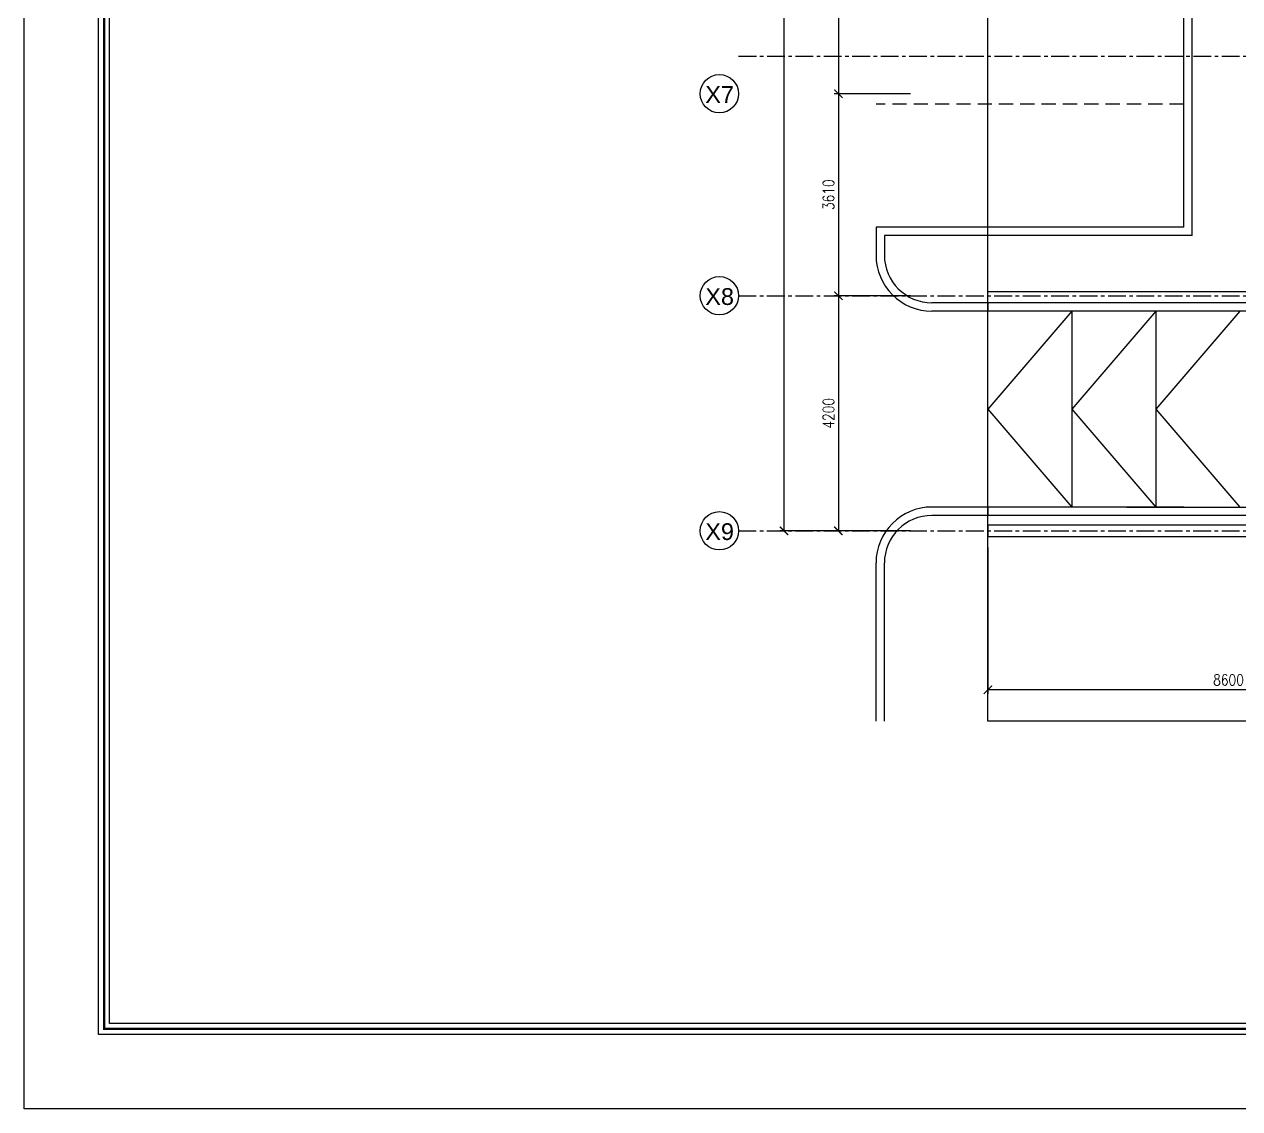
# Model space of a CAD drawing. Header units: millimetres. Extents: x -1288794 to 2153086, y -2701644 to -1335282.
# Drawn here: x 826345 to 848067, y -1519494 to -1500119 of the extents above; entities that cross this region are included whole.
import ezdxf
from ezdxf.enums import TextEntityAlignment as Align

# ---------------------------------------------------------------- set-up
doc = ezdxf.new("R2010")
doc.units = ezdxf.units.MM
doc.header["$LTSCALE"] = 100
doc.header["$PDMODE"] = 34
doc.linetypes.add('CENTER', pattern=[50.8, 31.75, -6.35, 6.35, -6.35])
doc.linetypes.add('DASHED', pattern=[19.05, 12.7, -6.35])
for name, color, linetype in [('A-ANNO-DIMS', 1, 'Continuous'), ('A-ANNO-SYMB', 33, 'Continuous'), ('A-ANNO-TEXT', 8, 'Continuous'), ('A-AREA', 8, 'CENTER'), ('A-GRID', 253, 'CENTER'), ('HATCH', 251, 'Continuous'), ('L-WALK', 8, 'Continuous'), ('LOGO LINE', 7, 'Continuous'), ('LOGO1LINE', 7, 'Continuous')]:
    doc.layers.add(name, color=color, linetype=linetype)
doc.styles.add('ROMANS', font='romans.shx', dxfattribs={"width": 0.8})
doc.styles.add('SANSSERIF', font='sas_____.pfb')
doc.dimstyles.new('100 of DIM2', dxfattribs={"dimscale": 0, "dimtxt": 200, "dimasz": 150, "dimexe": 75, "dimexo": 200, "dimgap": 75, "dimtad": 1, "dimdec": 0, "dimrnd": 5, "dimzin": 0, "dimdsep": 46, "dimtxsty": 'ROMANS', "dimblk": 'ARCHTICK', "dimcen": 100, "dimclrd": 94, "dimclre": 94, "dimclrt": 2, "dimadec": 0, "dimazin": 0, "dimtfac": 1, "dimtdec": 0, "dimtofl": 0, "dimtmove": 2, "dimatfit": 3, "dimldrblk": 'OPEN90', "dimfxl": 75, "dimtolj": 1, "dimtzin": 0, "dimarcsym": 0})

# ---------------------------------------------------------------- blocks, each defined once
blk = doc.blocks.new('_ArchTick')
at = {"color": 0, "linetype": 'ByBlock', "const_width": 0.15}
blk.add_lwpolyline([(-0.5, -0.5), (0.5, 0.5)], dxfattribs=at)
blk = doc.blocks.new('*D535')
at = {"layer": 'A-ANNO-DIMS', "color": 94, "lineweight": -2, "ltscale": 3, "transparency": 16777216}
for p, q in [((842077, -1473969), (839847, -1473969)), ((839922, -1473969), (839922, -1509169)), ((842077, -1509169), (839847, -1509169))]:
    blk.add_line(p, q, dxfattribs=at)
at = {"layer": 'Defpoints', "color": 0, "ltscale": 3, "transparency": 16777216}
for p in [(842277, -1473969), (839922, -1509169), (842277, -1509169)]:
    blk.add_point(p, dxfattribs=at)
at = {"layer": 'A-ANNO-DIMS', "color": 94, "lineweight": -2, "ltscale": 3, "transparency": 16777216, "xscale": 150, "yscale": 150, "zscale": 150}
for p, rotation in [((839922, -1473969), 90), ((839922, -1509169), 270)]:
    blk.add_blockref('_ArchTick', p, dxfattribs=dict(at, rotation=rotation))
at = {"layer": 'A-ANNO-DIMS', "color": 2, "ltscale": 3, "transparency": 16777216, "insert": (839747, -1491569), "char_height": 200, "attachment_point": 5, "rotation": 90, "style": 'ROMANS'}
blk.add_mtext('\\A1;35200', dxfattribs=at)
blk = doc.blocks.new('_Open90')
at = {"color": 0, "linetype": 'ByBlock', "lineweight": -2}
for p, q in [((0, 0), (-1, 0)), ((-0.5, 0.5), (0, 0)), ((0, 0), (-0.5, -0.5))]:
    blk.add_line(p, q, dxfattribs=at)
blk = doc.blocks.new('*D541')
at = {"layer": 'A-ANNO-DIMS', "color": 94, "lineweight": -2, "ltscale": 3, "transparency": 16777216}
for p, q in [((842186, -1495369), (840819, -1495369)), ((840894, -1495369), (840894, -1501359)), ((842186, -1501359), (840819, -1501359))]:
    blk.add_line(p, q, dxfattribs=at)
at = {"layer": 'Defpoints', "color": 0, "ltscale": 3, "transparency": 16777216}
for p in [(842386, -1495369), (840894, -1501359), (842386, -1501359)]:
    blk.add_point(p, dxfattribs=at)
at = {"layer": 'A-ANNO-DIMS', "color": 94, "lineweight": -2, "ltscale": 3, "transparency": 16777216, "xscale": 150, "yscale": 150, "zscale": 150}
for p, rotation in [((840894, -1495369), 90), ((840894, -1501359), 270)]:
    blk.add_blockref('_ArchTick', p, dxfattribs=dict(at, rotation=rotation))
at = {"layer": 'A-ANNO-DIMS', "color": 2, "ltscale": 3, "transparency": 16777216, "insert": (840719, -1498364), "char_height": 200, "attachment_point": 5, "rotation": 90, "style": 'ROMANS'}
blk.add_mtext('\\A1;5990', dxfattribs=at)
blk = doc.blocks.new('*D542')
at = {"layer": 'A-ANNO-DIMS', "color": 94, "lineweight": -2, "ltscale": 3, "transparency": 16777216}
for p, q in [((842186, -1501359), (840819, -1501359)), ((840894, -1501359), (840894, -1504969)), ((842186, -1504969), (840819, -1504969))]:
    blk.add_line(p, q, dxfattribs=at)
at = {"layer": 'Defpoints', "color": 0, "ltscale": 3, "transparency": 16777216}
for p in [(842386, -1501359), (840894, -1504969), (842386, -1504969)]:
    blk.add_point(p, dxfattribs=at)
at = {"layer": 'A-ANNO-DIMS', "color": 94, "lineweight": -2, "ltscale": 3, "transparency": 16777216, "xscale": 150, "yscale": 150, "zscale": 150}
for p, rotation in [((840894, -1501359), 90), ((840894, -1504969), 270)]:
    blk.add_blockref('_ArchTick', p, dxfattribs=dict(at, rotation=rotation))
at = {"layer": 'A-ANNO-DIMS', "color": 2, "ltscale": 3, "transparency": 16777216, "insert": (840719, -1503164), "char_height": 200, "attachment_point": 5, "rotation": 90, "style": 'ROMANS'}
blk.add_mtext('\\A1;3610', dxfattribs=at)
blk = doc.blocks.new('*D543')
at = {"layer": 'A-ANNO-DIMS', "color": 94, "lineweight": -2, "ltscale": 3, "transparency": 16777216}
for p, q in [((842186, -1504969), (840819, -1504969)), ((840894, -1504969), (840894, -1509169)), ((842186, -1509169), (840819, -1509169))]:
    blk.add_line(p, q, dxfattribs=at)
at = {"layer": 'Defpoints', "color": 0, "ltscale": 3, "transparency": 16777216}
for p in [(842386, -1504969), (840894, -1509169), (842386, -1509169)]:
    blk.add_point(p, dxfattribs=at)
at = {"layer": 'A-ANNO-DIMS', "color": 94, "lineweight": -2, "ltscale": 3, "transparency": 16777216, "xscale": 150, "yscale": 150, "zscale": 150}
for p, rotation in [((840894, -1504969), 90), ((840894, -1509169), 270)]:
    blk.add_blockref('_ArchTick', p, dxfattribs=dict(at, rotation=rotation))
at = {"layer": 'A-ANNO-DIMS', "color": 2, "ltscale": 3, "transparency": 16777216, "insert": (840719, -1507069), "char_height": 200, "attachment_point": 5, "rotation": 90, "style": 'ROMANS'}
blk.add_mtext('\\A1;4200', dxfattribs=at)
blk = doc.blocks.new('*D551')
at = {"layer": 'A-ANNO-DIMS', "color": 94, "linetype": 'Continuous', "lineweight": -2, "ltscale": 3, "transparency": 16777216}
for p, q in [((843567, -1509469), (843567, -1512083)), ((852167, -1509469), (852167, -1512083)), ((852167, -1512008), (843567, -1512008))]:
    blk.add_line(p, q, dxfattribs=at)
at = {"layer": 'Defpoints', "color": 0, "linetype": 'Continuous', "ltscale": 3, "transparency": 16777216}
for p in [(843567, -1509269), (852167, -1509269), (843567, -1512008)]:
    blk.add_point(p, dxfattribs=at)
at = {"layer": 'A-ANNO-DIMS', "color": 94, "linetype": 'Continuous', "lineweight": -2, "ltscale": 3, "transparency": 16777216, "xscale": 150, "yscale": 150, "zscale": 150, "rotation": 180}
blk.add_blockref('_ArchTick', (843567, -1512008), dxfattribs=at)
at = {"layer": 'A-ANNO-DIMS', "color": 94, "linetype": 'Continuous', "lineweight": -2, "ltscale": 3, "transparency": 16777216, "xscale": 150, "yscale": 150, "zscale": 150}
blk.add_blockref('_ArchTick', (852167, -1512008), dxfattribs=at)
at = {"layer": 'A-ANNO-DIMS', "color": 2, "linetype": 'Continuous', "ltscale": 3, "transparency": 16777216, "insert": (847867, -1511833), "char_height": 200, "attachment_point": 5, "style": 'ROMANS'}
blk.add_mtext('\\A1;8600', dxfattribs=at)

msp = doc.modelspace()

# ---------------------------------------------------------------- linework, layer by layer
at = {"layer": 'A-ANNO-SYMB', "ltscale": 3}
for centre in [(838767.5, -1501358.6), (838767.5, -1504968.6), (838767.5, -1509168.6)]:
    msp.add_circle(centre, 342.2, dxfattribs=at)
at = {"layer": 'A-AREA', "ltscale": 15}
for p, q in [((843566.9, -1512568.6), (843566.9, -1472568.6)), ((878666.9, -1512568.6), (843566.9, -1512568.6))]:
    msp.add_line(p, q, dxfattribs=at)
at = {"layer": 'A-AREA', "linetype": 'Continuous', "ltscale": 3}
for p, q in [((843566.9, -1505093.6), (843566.9, -1504893.6)), ((843566.9, -1504893.6), (850866.9, -1504893.6)), ((850866.9, -1505093.6), (843566.9, -1505093.6)), ((849566.9, -1509068.6), (843566.9, -1509068.6)), ((843566.9, -1509068.6), (843566.9, -1509268.6)), ((843566.9, -1509268.6), (852166.9, -1509268.6))]:
    msp.add_line(p, q, dxfattribs=at)
at = {"layer": 'A-GRID', "ltscale": 0.1}
for p, q in [((839111.1, -1500687.6), (882650.7, -1500687.6)), ((839109.7, -1504968.6), (882649.2, -1504968.6)), ((839109.7, -1509168.6), (882649.2, -1509168.6))]:
    msp.add_line(p, q, dxfattribs=at)
at = {"layer": 'HATCH', "ltscale": 3}
for p, q in [((845066.9, -1505243.6), (845066.9, -1508743.6)), ((846566.9, -1505243.6), (846566.9, -1508743.6))]:
    msp.add_line(p, q, dxfattribs=at)
for points in [[(845066.9, -1505243.6), (843566.9, -1506993.6), (845066.9, -1508743.6)], [(846566.9, -1505243.6), (845066.9, -1506993.6), (846566.9, -1508743.6)], [(848066.9, -1505243.6), (846566.9, -1506993.6), (848066.9, -1508743.6)]]:
    msp.add_lwpolyline(points, dxfattribs=at)
at = {"layer": 'L-WALK', "ltscale": 15}
for p, q in [((847216.9, -1503893.6), (847216.9, -1476394.7)), ((847066.9, -1503743.6), (847066.9, -1476544.7)), ((841566.9, -1503743.6), (841566.9, -1504243.6)), ((841716.9, -1503893.6), (841716.9, -1504243.6)), ((841566.9, -1512568.6), (841566.9, -1509743.6)), ((841716.9, -1512568.6), (841716.9, -1509743.6)), ((841566.9, -1512568.6), (841566.9, -1512544.7)), ((841716.9, -1512568.6), (841716.9, -1512544.7))]:
    msp.add_line(p, q, dxfattribs=at)
at = {"layer": 'L-WALK', "linetype": 'DASHED', "ltscale": 0.2}
msp.add_line((847066.9, -1501544.7), (841566.9, -1501544.7), dxfattribs=at)
at = {"layer": 'L-WALK', "ltscale": 3}
for p, q in [((847066.9, -1503743.6), (841566.9, -1503743.6)), ((847216.9, -1503893.6), (841716.9, -1503893.6)), ((850866.9, -1505093.6), (842566.9, -1505093.6)), ((843566.9, -1505093.6), (843566.9, -1505243.6)), ((852166.9, -1505243.6), (842566.9, -1505243.6)), ((847066.9, -1508743.6), (842566.9, -1508743.6)), ((843566.9, -1508743.6), (843566.9, -1508893.6)), ((846047.2, -1508743.6), (852166.9, -1508743.6)), ((852166.9, -1508893.6), (842566.9, -1508893.6))]:
    msp.add_line(p, q, dxfattribs=at)
at = {"layer": 'L-WALK', "ltscale": 15}
for centre, radius, start, end in [((842566.9, -1504243.6), 1000, 180, 270), ((842566.9, -1504243.6), 850, 180, 270), ((842566.9, -1509743.6), 1000, 90, 180), ((842566.9, -1509743.6), 850, 90, 180)]:
    msp.add_arc(centre, radius, start, end, dxfattribs=at)
at = {"layer": 'LOGO LINE'}
msp.add_lwpolyline([(905103, -1519493.9), (826345, -1519493.9), (826345, -1463806.4), (905103, -1463806.4)], close=True, dxfattribs=at)
at = {"layer": 'LOGO1LINE'}
for points in [[(903777.1, -1518168), (827670.9, -1518168), (827670.9, -1465132.3), (903777.1, -1465132.3)], [(893468.4, -1517969.1), (827869.8, -1517969.1), (827869.8, -1465331.1), (893468.4, -1465331.1)]]:
    msp.add_lwpolyline(points, close=True, dxfattribs=at)
at = {"layer": 'LOGO1LINE', "const_width": 39.8}
msp.add_lwpolyline([(903677.7, -1518068.5), (827770.3, -1518068.5), (827770.3, -1465231.7), (903677.7, -1465231.7)], close=True, dxfattribs=at)

# ---------------------------------------------------------------- texts
at = {"layer": 'A-ANNO-TEXT', "style": 'SANSSERIF'}
for s, p in [('X7', (838772.1, -1501523.2)), ('X8', (838772.1, -1505133.2)), ('X9', (838772.1, -1509333.2))]:
    msp.add_text(s, height=300, dxfattribs=at).set_placement(p, align=Align.CENTER)

# ---------------------------------------------------------------- dimensions: what is measured, and where the dimension line sits
at = {"layer": 'A-ANNO-DIMS', "ltscale": 3}
for base, p1, p2, picture, middle in [((839921.7, -1509168.6), (842276.8, -1473968.6), (842276.8, -1509168.6), '*D535', (839746.7, -1491568.6)), ((840894.1, -1501358.6), (842385.7, -1495368.6), (842385.7, -1501358.6), '*D541', (840719.1, -1498363.6)), ((840894.1, -1504968.6), (842385.7, -1501358.6), (842385.7, -1504968.6), '*D542', (840719.1, -1503163.6)), ((840894.1, -1509168.6), (842385.7, -1504968.6), (842385.7, -1509168.6), '*D543', (840719.1, -1507068.6))]:
    dim = msp.add_linear_dim(base=base, p1=p1, p2=p2, angle=90, dimstyle='100 of DIM2', override={"dimscale": 1}, dxfattribs=at)
    dim.commit()
    dim.dimension.update_dxf_attribs({"geometry": picture, "text_midpoint": middle})
at = {"layer": 'A-ANNO-DIMS', "linetype": 'Continuous', "ltscale": 3}
dim = msp.add_linear_dim(base=(843566.9, -1512007.6), p1=(852166.9, -1509268.6), p2=(843566.9, -1509268.6), dimstyle='100 of DIM2', override={"dimscale": 1}, dxfattribs=at)
dim.commit()
dim.dimension.update_dxf_attribs({"geometry": '*D551', "text_midpoint": (847866.9, -1511832.6)})

doc.saveas('drawing.dxf')
